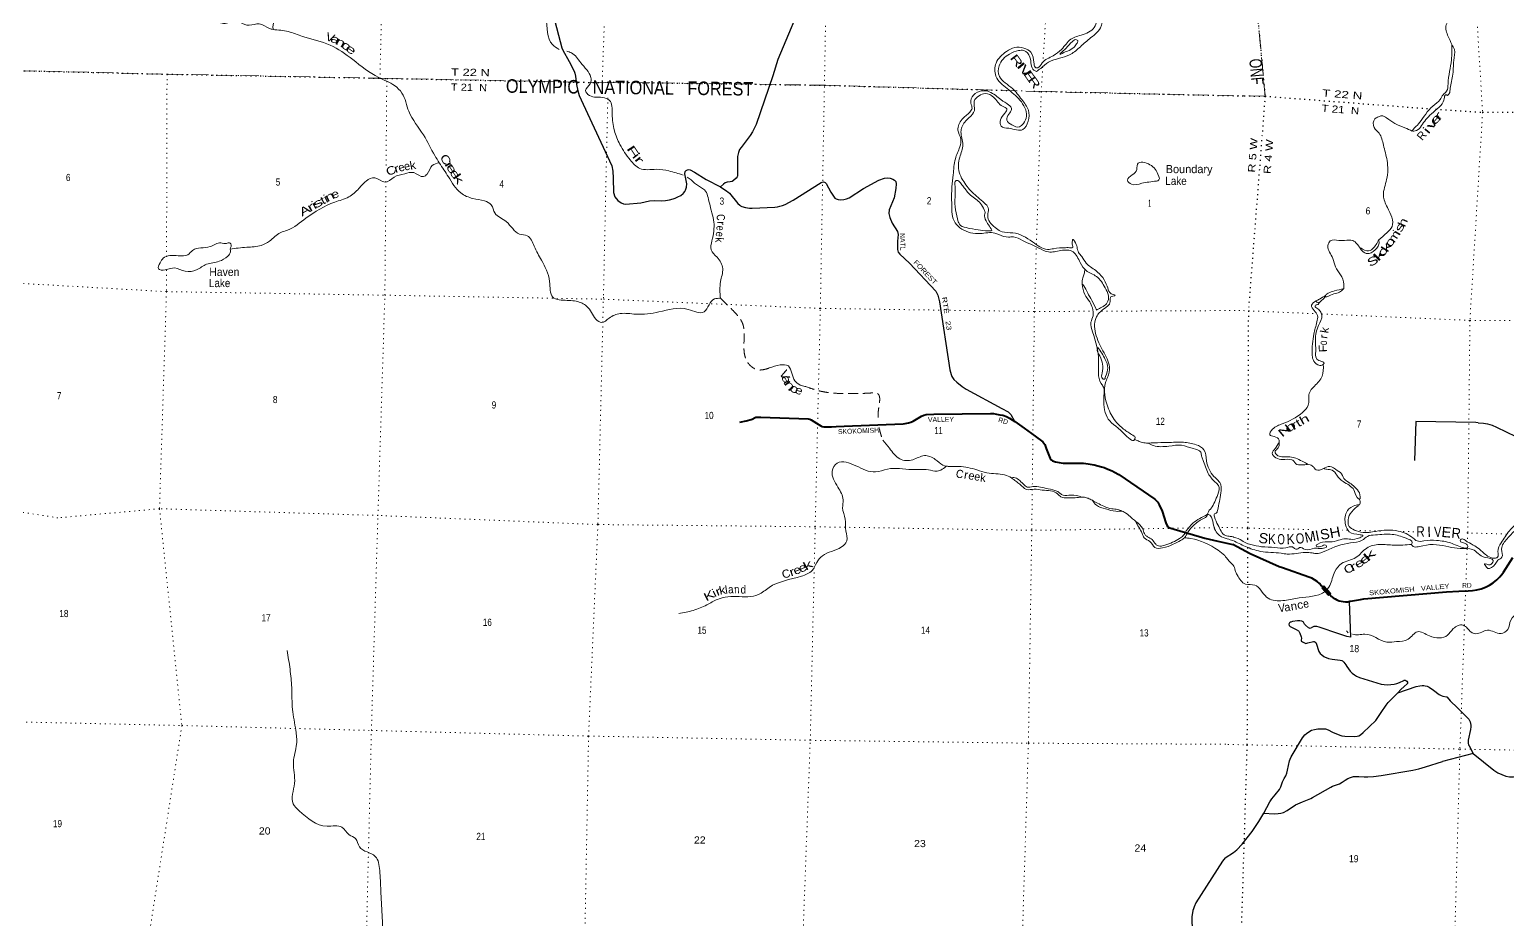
# Model space of a CAD drawing. Header units: feet. Extents: x -751810 to -497223, y -177792 to 12311.
# Drawn here: x -590454 to -554329, y -69931 to -48182 of the extents above; entities that cross this region are included whole.
import ezdxf
from ezdxf.enums import TextEntityAlignment as Align

# ---------------------------------------------------------------- set-up
doc = ezdxf.new("R2010")
doc.units = ezdxf.units.FT
doc.header["$LTSCALE"] = 80
for name, pattern in [('DOT_DASHED', [7.7, 5, -1.2, 0.3, -1.2]), ('DOTTED', [1.5, 0.3, -1.2]), ('MEDIUM_DASHED', [4.5, 3, -1.5])]:
    doc.linetypes.add(name, pattern=pattern)
for name, color, linetype, lineweight in [('26', 7, 'Continuous', 40), ('29', 7, 'Continuous', 25), ('39', 7, 'Continuous', 13), ('44', 7, 'DOT_DASHED', 13), ('6', 7, 'DOTTED', 25), ('61', 7, 'Continuous', 13), ('7', 7, 'DOTTED', 13)]:
    doc.layers.add(name, color=color, linetype=linetype, lineweight=lineweight)
for name, color, linetype in [('27', 7, 'Continuous'), ('30', 7, 'Continuous'), ('41', 7, 'Continuous')]:
    doc.layers.add(name, color=color, linetype=linetype)

msp = doc.modelspace()

# ---------------------------------------------------------------- linework, layer by layer
at = {"layer": '26'}
msp.add_line((-558844.14, -61805.29), (-558670.6, -61991.82), dxfattribs=at)
for points in [[(-573094.21, -57777.56), (-572936.39, -57745.67), (-572814.8, -57714.79), (-572789.65, -57704.63), (-572720.85, -57665.02), (-572701.92, -57657.82), (-572660.98, -57653.92), (-572579.73, -57654.82), (-571422.13, -57699.76), (-571385.09, -57705.61), (-571348.19, -57719.18), (-571279.82, -57758.28), (-571219.72, -57801.31), (-571110.22, -57867.51), (-571077.08, -57883.12), (-571043.1, -57888.81), (-570954.27, -57892.87), (-570850.95, -57888.97), (-570737.88, -57883.12), (-570539.65, -57872.54), (-569101.5, -57815.69), (-569048.7, -57811.92), (-568972.67, -57796.32), (-568912.24, -57778.76), (-568856.27, -57751.97), (-568655.69, -57630.61), (-568592.54, -57607.11), (-568533.94, -57593.69), (-568352.49, -57580.58), (-566967.8, -57564.56), (-566889.74, -57569.06), (-566821.01, -57578.35), (-566735.71, -57594.43), (-566661.16, -57609.56), (-566577.81, -57641.25), (-566497.41, -57679.78), (-566373.66, -57758.32), (-566144.91, -57923.83), (-565873.6, -58116.71), (-565686.46, -58257.15), (-565659.66, -58286.9), (-565639.68, -58323.47), (-565605.6, -58422.3), (-565503.81, -58666.89), (-565481.78, -58696.04), (-565450.59, -58719.45), (-565373.27, -58747.06), (-565286.84, -58766.26), (-565193.01, -58776.23), (-564690.18, -58782.11), (-564578.23, -58794.54), (-564433.97, -58821.84), (-564250.73, -58868.66), (-564188.35, -58888.16), (-564096.72, -58923.27), (-563995.36, -58968.14), (-563934.92, -58999.35), (-563830.74, -59057.77), (-562949.49, -59659.62), (-562916.91, -59689.52), (-562878.33, -59732.76), (-562839.34, -59795.18), (-562771.46, -59955.46), (-562676.67, -60234.1), (-562654.15, -60294.53), (-562631.13, -60332.07), (-562603.47, -60351.1), (-562560.58, -60366.7), (-562477.79, -60388.7), (-561723.5, -60611.08), (-561619.01, -60635.87), (-561408.47, -60682.69), (-561040.15, -60764.18)], [(-558844.14, -61805.29), (-558887.36, -61758.83), (-558924.02, -61721.86), (-558982.36, -61672.57), (-559045.53, -61629.64), (-559112.85, -61593.55), (-559183.57, -61564.7), (-559825.72, -61340.8), (-559908.99, -61309.22), (-560616.07, -60992.71), (-561040.15, -60764.18)], [(-558670.6, -61991.82), (-558630.82, -62034.58), (-558589.12, -62068.49), (-558544.1, -62097.86), (-558496.25, -62122.36), (-558446.11, -62141.72), (-558394.22, -62155.74), (-558341.15, -62164.26), (-558287.48, -62167.18), (-558233.79, -62164.47), (-558180.68, -62156.17), (-558166.74, -62153.04), (-557922.7, -62108.51), (-557835.77, -62098.94), (-555815.9, -61920.88), (-555517.98, -61905.64), (-555292.14, -61900.5), (-555182.75, -61894.91), (-555074.54, -61877.92), (-554968.7, -61849.71), (-554866.38, -61810.59), (-554768.72, -61760.99), (-554676.78, -61701.46), (-554591.56, -61632.64), (-554514, -61555.29), (-554444.96, -61470.26), (-554427.4, -61445.41), (-554194.84, -61088.01)]]:
    msp.add_lwpolyline(points, dxfattribs=at)
at = {"layer": '29'}
msp.add_line((-555164.16, -65875.76), (-555914.32, -66069.19), dxfattribs=at)
for points in [[(-577824.67, -47159.58), (-577439.63, -48632.16), (-577416.4, -48687.91), (-577264.27, -48962.07), (-577144.32, -49195.48), (-577126.43, -49243.82), (-577107.54, -49317.34), (-577088.92, -49522.35), (-577054.69, -49682.92), (-577021.06, -49793.81), (-576925.31, -50007.89), (-576219.14, -51515.62), (-576192.86, -51641.89), (-576188.27, -51814.03), (-576181.11, -52163.94), (-576151.49, -52267.28), (-576078.7, -52358.13), (-575995.21, -52414.44), (-575940.06, -52437.43), (-575876.61, -52447), (-575514.08, -52414.4), (-575297.7, -52367.07), (-575186.25, -52359.26), (-574996.35, -52364.67), (-574909.31, -52356.94), (-574813.94, -52340.86), (-574718.56, -52320.15), (-574673.07, -52302.68), (-574607.11, -52271.88), (-574533.56, -52235.1), (-574474.96, -52186.8), (-574469.21, -52179.91), (-574433.59, -52140.81), (-574417.5, -52108.62), (-574395.67, -52032.76), (-574391, -51951.99), (-574437.54, -51705.32), (-574427.85, -51651.08), (-574406.01, -51628.07), (-574372.27, -51608.94), (-574337.06, -51605.08), (-574303.74, -51609.7), (-574201.28, -51664.66), (-573911.78, -51848.77), (-573563.9, -52028.72)], [(-571469.09, -47260.66), (-572161.27, -48912.51), (-572282.26, -49314.58), (-572696.84, -50501.04), (-572781.25, -50680.83), (-572843.85, -50771.65), (-573063.86, -51064.04), (-573098.4, -51113.08), (-573125.98, -51186.66), (-573151.12, -51286.32), (-573153.56, -51366), (-573151.41, -51682.21), (-573153.56, -51761.47), (-573159.31, -51784.46), (-573185.64, -51813.75), (-573244.34, -51867.23), (-573283.41, -51892.53), (-573325.02, -51903.74), (-573402.91, -51913.22), (-573448.29, -51927.92), (-573490.24, -51956.91), (-573563.9, -52028.72)], [(-573563.9, -52028.72), (-573406.52, -52134.24), (-573384.43, -52147.69), (-573345.36, -52182.18), (-573143.12, -52430.5), (-573091.74, -52473.91), (-573076.47, -52487.98), (-573042, -52508.68), (-572954.67, -52531.67), (-572855.85, -52545.47), (-572788.76, -52547.92), (-572239.93, -52522.47), (-572172.13, -52513.28), (-572116.48, -52501.12), (-572052.62, -52481.09), (-571983.68, -52455.8), (-571788.44, -52350.86), (-571108.28, -51922.49), (-571081.63, -51910.87), (-571049.46, -51906.27), (-571021.88, -51913.17), (-571003.88, -51923.83), (-570985.11, -51943.06), (-570866.49, -52155.32), (-570789.76, -52276.46), (-570766.78, -52301.75), (-570741.5, -52320.14), (-570687.41, -52337.9), (-570626.59, -52343.14), (-570553.05, -52338.54), (-570486.4, -52322.44), (-570421.05, -52298.2), (-570068.37, -52066.33), (-569696.44, -51861.21), (-569553.33, -51816.61), (-569475.19, -51807.41), (-569417.86, -51815.87), (-569355.68, -51835), (-569309.72, -51862.59), (-569277.54, -51899.38), (-569267.5, -51953.32), (-569277.54, -52069.53), (-569322.28, -52293.2), (-569443.01, -52584.56), (-569452.86, -52680.9), (-569429.22, -52773.1), (-569365.63, -52910.78), (-569239.4, -53113.77), (-569220.09, -53186.97), (-569236.76, -53351), (-569237.18, -53557.97), (-569224.69, -53619.24), (-569182.5, -53672.26), (-568942.4, -53894.98), (-568304.82, -54574.56), (-568275.53, -54626.32), (-568252.55, -54672.3), (-568212.63, -54838.77), (-567963.17, -56500.68), (-567930.8, -56612.89), (-567907.82, -56663.48), (-567861.85, -56732.45), (-567787.72, -56799.71), (-567655.01, -56907.2), (-567560.04, -56969.78), (-566690.97, -57439.73), (-566533.49, -57528), (-566505.91, -57546.4), (-566468.81, -57593.55), (-566379.75, -57753.92)], [(-555043.39, -57790.44), (-555102.99, -57788.75), (-556565.57, -57757.76), (-556599.42, -58715.19)], [(-555043.39, -57790.44), (-554910.54, -57799.63), (-554812.7, -57817.43), (-554701.51, -57853.02), (-554594.78, -57897.52), (-553176.07, -58582.77), (-553060.43, -58622.82), (-552980.38, -58640.62), (-552784.7, -58658.42), (-552326.62, -58676.21), (-552231, -58662.87), (-552162.07, -58636.17), (-551988.62, -58507.13), (-551343.75, -57937.57)], [(-558196.17, -62156.92), (-558163.31, -63035.99), (-558255.68, -63013.29)], [(-558255.68, -63013.29), (-558450.76, -62951.28), (-558933.3, -62784.41), (-558984.45, -62773.29), (-559024.48, -62768.84), (-559062.28, -62773.29), (-559077.84, -62777.73), (-559097.86, -62786.64), (-559149.01, -62817.79), (-559164.57, -62815.56), (-559193.48, -62802.21), (-559264.64, -62737.69), (-559286.88, -62710.99), (-559312.44, -62668.71), (-559324.68, -62655.37), (-559353.59, -62642.02), (-559402.51, -62630.89), (-559428.08, -62629.78), (-559458.1, -62630.89), (-559580.41, -62648.69), (-559622.66, -62662.04), (-559639.33, -62668.71), (-559656.01, -62679.84), (-559667.13, -62697.64), (-559671.58, -62717.67), (-559664.91, -62744.36), (-559656.01, -62755.48), (-559638.22, -62768.84), (-559578.18, -62799.99), (-559493.68, -62844.48), (-559438.09, -62877.86), (-559430.3, -62885.64), (-559420.3, -62900.11), (-559402.51, -62937.93), (-559371.38, -63024.7), (-559366.93, -63058.07), (-559369.15, -63109.25), (-559369.15, -63121.48), (-559362.48, -63130.38), (-559342.47, -63144.84), (-559276.86, -63178.21), (-559255.74, -63182.67), (-559204.6, -63173.77), (-559068.95, -63140.39), (-559051.16, -63139.28), (-559033.37, -63142.62), (-559015.58, -63162.64), (-559003.34, -63182.66), (-558935.53, -63380.68), (-558906.61, -63428.52), (-558868.82, -63465.23), (-558816.55, -63506.39), (-558788.75, -63521.96), (-558762.08, -63531.97), (-558699.8, -63549.77), (-558610.86, -63567.57), (-558419.62, -63592.05), (-558374.02, -63604.28), (-558357.35, -63613.19), (-558341.79, -63625.42), (-558326.21, -63642.12), (-558281.75, -63707.74), (-558257.29, -63750.01)], [(-558257.29, -63750.01), (-558177.22, -63859.03), (-558126.08, -63910.2), (-558070.48, -63954.7), (-558014.89, -63988.08), (-557945.95, -64019.22), (-557414.48, -64181.64), (-557338.87, -64192.77), (-557269.94, -64194.99), (-557176.54, -64190.54), (-557098.71, -64179.42), (-557032, -64163.84), (-556969.73, -64139.37), (-556862.99, -64088.2), (-556849.66, -64084.86), (-556832.98, -64083.74), (-556809.63, -64090.42), (-556788.5, -64109.33), (-556776.27, -64128.24), (-556770.71, -64150.49), (-556772.94, -64161.62), (-556782.94, -64174.97), (-556851.88, -64241.71), (-556931.93, -64312.91), (-557009, -64395.71)], [(-557009, -64395.71), (-556562.8, -64240.6), (-556473.84, -64220.57), (-556411.58, -64213.9), (-556372.66, -64215.02), (-556340.42, -64218.35), (-556291.5, -64231.7), (-556240.35, -64256.17), (-556140.29, -64325.14), (-555997.97, -64436.39), (-555969.05, -64451.97), (-555951.26, -64460.86), (-555904.57, -64471.99), (-555820.06, -64487.56), (-555810.06, -64493.13), (-555802.28, -64498.69), (-555731.12, -64587.68), (-555553.22, -64761.22), (-555304.16, -65001.51), (-555273.02, -65039.35), (-555255.24, -65068.26), (-555243, -65103.87), (-555233, -65139.46), (-555226.32, -65180.63), (-555224.1, -65219.56), (-555233, -65290.75), (-555286.37, -65548.84), (-555289.69, -65590.02), (-555289.69, -65626.73), (-555281.91, -65660.1), (-555268.58, -65691.23), (-555164.16, -65875.76)], [(-560283.34, -67337.32), (-560138.6, -67059.57), (-560085.23, -66979.47), (-560009.62, -66886.03), (-559902.88, -66752.53), (-559871.75, -66692.45), (-559825.05, -66567.86), (-559787.25, -66489.99), (-559747.22, -66418.79), (-559722.76, -66358.71), (-559707.19, -66285.3), (-559658.27, -66058.36), (-559642.7, -66013.85), (-559618.24, -65960.46), (-559338.05, -65488.78), (-559280.23, -65422.02), (-559244.65, -65386.43), (-559184.61, -65344.15), (-559120.12, -65306.34), (-559048.96, -65286.3), (-558964.46, -65275.19), (-558839.93, -65272.95), (-558777.67, -65275.19), (-558710.95, -65297.42), (-558604.21, -65350.84), (-558426.31, -65430.93), (-558377.39, -65446.49), (-558306.23, -65453.18), (-558079.41, -65457.63), (-558006.02, -65453.17), (-557963.77, -65439.83), (-557917.07, -65419.79), (-557852.58, -65364.19), (-557547.93, -65068.26), (-557510.13, -65021.55), (-557412.28, -64870.25), (-557296.65, -64692.26), (-557241.05, -64627.73), (-557009, -64395.71)], [(-555164.16, -65875.76), (-554663.7, -66280.84), (-554561.4, -66345.37), (-554468.01, -66392.08), (-554365.71, -66429.92), (-554281.22, -66445.48), (-554183.36, -66447.71), (-554085.53, -66436.58), (-554005.46, -66418.79), (-553845.36, -66356.48), (-553547.38, -66222.99), (-553280.53, -66080.6), (-553209.35, -66049.45), (-553169.34, -66045), (-552973.65, -66058.35), (-552904.7, -66056.13), (-552777.96, -66040.55), (-552204.23, -65978.25), (-552124.16, -65960.46), (-551990.75, -65920.4), (-551296.94, -65720.16)], [(-560283.34, -67337.32), (-560029.63, -67346.57), (-559934.01, -67344.35), (-559865.07, -67333.22), (-559802.81, -67313.2), (-559713.86, -67266.47), (-559509.27, -67132.98), (-559449.23, -67101.83), (-559340.27, -67052.88), (-559135.68, -66972.78), (-559093.43, -66952.76), (-558648.68, -66696.9), (-558606.43, -66674.65), (-558432.98, -66616.8), (-558370.71, -66578.98), (-558295.1, -66523.35), (-558228.39, -66487.76), (-558166.13, -66461.05), (-558092.74, -66441.03), (-558028.25, -66434.35), (-557963.77, -66436.58), (-557832.56, -66447.7), (-557745.84, -66447.71), (-557605.74, -66434.35), (-557418.94, -66412.11), (-556640.63, -66283.06), (-556491.65, -66249.7), (-556333.75, -66202.96), (-555914.32, -66069.19)], [(-561230.61, -68427.54), (-561021.42, -68294.38), (-560941.36, -68232.09), (-560812.39, -68089.69), (-560572.22, -67778.2), (-560403.22, -67533.46), (-560283.34, -67337.32)], [(-561230.61, -68427.54), (-561297.4, -68509.49), (-561943.77, -69525.97), (-561986.63, -69623.03), (-562003.11, -69669.59), (-562018.62, -69716.15), (-562044.79, -69867.47), (-562047.36, -69986.81), (-562033.16, -70108.02), (-562004.82, -70218.48), (-561904.59, -70471.59), (-561518.84, -71447.55), (-561485.95, -71514.5), (-561432.21, -71600.05), (-561311.03, -71787.72)]]:
    msp.add_lwpolyline(points, dxfattribs=at)
at = {"layer": '39'}
msp.add_line((-558267.23, -62878.85), (-558223.36, -62927.17), dxfattribs=at)
for points in [[(-591752.58, -42500.27), (-591494.91, -42745.62), (-591234.36, -43116.79), (-590724.3, -43498.17), (-590429.46, -43787.57), (-590324.7, -44106.53), (-590108.98, -44418.16), (-589630.94, -44871.28), (-589265.72, -45245.04), (-588963.5, -45641.43), (-588520.3, -46117.88), (-588263.55, -46400.29), (-588024.35, -46579.5), (-587910.41, -46773.75), (-587797.39, -47084.86), (-587401.57, -47203.46), (-587091.03, -47509.37), (-586657.8, -47822.34), (-585944.12, -47956.85), (-585637.76, -48028.91), (-585503.38, -47971.77), (-585300.98, -48013.05), (-585085.05, -48076.82), (-584840.47, -48042.56), (-584589.47, -48153.55), (-584501.56, -48181.92)], [(-557751.83, -44357.87), (-557620.83, -44623.41), (-557387.44, -44903.79), (-557240.55, -45285.11), (-557116.15, -45587.48), (-556876.78, -45869.99), (-556749.68, -46041.59), (-556549.36, -46268.98), (-556419.11, -46482.9), (-556079.16, -47345.08), (-555839.23, -47698.05), (-555769.59, -47926.88), (-555828.79, -48068.61), (-555776.35, -48351.45), (-555689.88, -48544.38)], [(-566297.76, -44444.33), (-566613.47, -44760.92), (-566567.52, -44935.36), (-566455.49, -45125.53), (-566220.53, -45393.3), (-565884.46, -45405.64), (-565591.54, -45291.97), (-565428.75, -45306.07), (-564959.17, -45535.3), (-564968.81, -45678.14), (-565141.2, -45804.86), (-565580.9, -46068.05), (-565533.82, -46198.18), (-565439.96, -46349.71), (-565392.12, -46489.85), (-565326.02, -46584.18), (-565068.1, -46820.27), (-564915.07, -47061.84), (-564764.94, -47259), (-564571.14, -47481.42), (-564369.64, -47718.14), (-564370.71, -48000.23), (-564459.52, -48167.31), (-564791.95, -48330.38), (-565059.21, -48464.83), (-565111.16, -48528.04), (-565231.46, -48666.12), (-565432.75, -48820.34), (-565701.12, -48999.1), (-565810.8, -49115.28), (-565855.14, -49116.2), (-565900.96, -49016.33), (-565980.46, -48734.26), (-566147.27, -48639.46), (-566374.38, -48619.75), (-566572.23, -48717.63), (-566827.09, -48999.49), (-566831.14, -49319.8), (-566560.86, -49624.71), (-566245.74, -49908.57), (-566084.28, -50295.44), (-566159.4, -50478.97), (-566258.11, -50559.15), (-566446.26, -50512.19), (-566566.11, -50392.35), (-566516.11, -50246.48), (-566454.84, -50133.13), (-566457.79, -50090.74), (-566516.61, -50026.82), (-566708.67, -49895.12), (-566995.88, -49702.63), (-567152.34, -49676.6), (-567384.76, -49787.73), (-567443.94, -49977.71), (-567416.94, -50105.33), (-567473.73, -50200.65), (-567661.43, -50375.36), (-567760.73, -50638.9), (-567693.54, -50850.13), (-567716.73, -51051.07), (-567824.75, -51340.6), (-567876.87, -51730.24), (-567908.49, -52025.69), (-567913.52, -52464.86), (-567829.92, -52904.21), (-567664.59, -53057.41), (-567218.18, -53167.18), (-566855.39, -53158.01), (-566763.6, -53192.52), (-566523.47, -53254.88), (-566406.51, -53249.71), (-566181.12, -53337.89), (-565780.88, -53521.08), (-565549.66, -53617.48), (-565246.65, -53582.65), (-564947.32, -53614.23), (-564772.7, -53878.49), (-564628.51, -54071.48), (-564372.39, -54218.86), (-564163.76, -54492.03), (-564084.08, -54687.45), (-564110.49, -54856.07), (-564336.08, -55015.73), (-564372.88, -55036.99)], [(-565841.27, -49205.21), (-565738.74, -49133.19), (-565545.51, -48978.77), (-565279.27, -48884.59), (-565033.41, -48799.98), (-564799.52, -48630.45), (-564548.15, -48406.93), (-564279.65, -48143.54), (-564242.3, -47860.33), (-564347.38, -47634.06), (-564609.76, -47335.38), (-564885.26, -46998.09), (-565026.52, -46768.91), (-565208.16, -46623.36), (-565323.38, -46479.46), (-565455.37, -46202.14), (-565473.41, -46119.07), (-565394.53, -46026.31), (-565141.93, -45913.66), (-564915.58, -45723.79), (-564885.14, -45555.27), (-564950.38, -45426.7), (-565175.52, -45328.44), (-565619.91, -45218.72), (-565742.26, -45278.17), (-565906.79, -45332.54), (-566128.52, -45339.15), (-566308.81, -45219.84), (-566516.38, -44904.38), (-566514.64, -44755.3), (-566363.93, -44583.07), (-566297.16, -44438.26)], [(-584341.7, -45543.1), (-584314.41, -45711.97), (-584407.13, -46034.12), (-584577.56, -46642.5), (-584556.08, -47148.83), (-584454.27, -47584.6), (-584484.35, -47978.82), (-584503.05, -48081.13), (-584501.56, -48181.92)], [(-578032.66, -47016.91), (-577970.29, -47259.16), (-577823.13, -47893.53), (-577670.49, -48550.2), (-577510.23, -48666.38)], [(-584501.56, -48181.92), (-584132.19, -48231.35), (-583778.63, -48348.9), (-583105.23, -48563.02), (-582556.11, -48913.12), (-581920.66, -49354.01), (-581530.88, -49553.06), (-581352.17, -49734.81), (-581184.13, -50180.27), (-580824.04, -50757.43), (-580548.72, -51261.97), (-580438.45, -51442.03)], [(-577325.09, -48713.2), (-577208.25, -48751.05), (-576980.74, -48994.45), (-576733.92, -49351.18), (-576749.91, -49505.95), (-576862.87, -49672.43), (-576806.88, -49768.53), (-576450.2, -49841.82), (-576282.68, -49908.43), (-576212.55, -50242.66), (-576158.44, -50653.07), (-576023.95, -50990.9), (-575771.6, -51367.92), (-575539.2, -51577.19), (-575130.82, -51597.36), (-574829.68, -51637.04), (-574476.66, -51739.98)], [(-564721.39, -54401.73), (-564663.47, -54659.03), (-564541.07, -54837.37), (-564474.32, -54986.12), (-564459.11, -55181.96), (-564509.32, -55335.89), (-564468.91, -55570.64), (-564321.77, -56285.62), (-564259.09, -56835.28), (-564204.81, -56919.24), (-564194.08, -57133.11), (-564116.55, -57652.91), (-563713.53, -58045.74), (-563447.6, -58203.45), (-563438.99, -58181.49), (-563428.01, -58145.49), (-563455.48, -58116.6), (-563574.43, -58041.12), (-563791.9, -57878.56), (-563911.65, -57754.7), (-564096.21, -57405.55), (-564153.75, -56811.68), (-564106.32, -56687.92), (-564055.33, -56423.18), (-564116.89, -56228.21), (-564314.42, -55834.41), (-564419.8, -55380.42), (-564377.09, -55204.14), (-564201.11, -55015.04), (-564037.31, -54829.66), (-564020.23, -54711.19), (-563973.57, -54698.24), (-563920.68, -54677.38), (-563956.45, -54658.36), (-564016.44, -54640.76), (-564049.85, -54607.69), (-564112.52, -54457.02), (-564392.84, -54071.25), (-564627.92, -53888.11), (-564732.76, -53732.37), (-564812.7, -53627.63), (-564908.46, -53351.2), (-564953.74, -53309.78), (-564964.67, -53343.77), (-564959.36, -53452.72), (-564952.73, -53509.31), (-564993.14, -53514.35), (-565134.1, -53512.88), (-565422.77, -53537.99), (-565570.23, -53554.5), (-565936.25, -53372.16), (-566418.11, -53150.68), (-566683.27, -53121.96), (-566818.27, -53044.06), (-567028.97, -52772.86), (-567026.59, -52678.21), (-567021.07, -52539.3), (-567116.71, -52418.05), (-567414.22, -52154.78), (-567644.45, -51858.91), (-567730.26, -51667.37), (-567717.04, -51302.96), (-567642.84, -50996.48), (-567687.21, -50679.01), (-567666.2, -50564.66), (-567491.27, -50337.25), (-567359.83, -50157.12), (-567362.25, -49933.38), (-567246.07, -49799.22), (-567095.74, -49748.53), (-566882.48, -49838.43), (-566670.41, -50055.26), (-566567.26, -50118.26), (-566614.23, -50223.9), (-566719.15, -50390.58), (-566702.93, -50546.15), (-566514.82, -50595.13), (-566173.18, -50625.73), (-566047.17, -50421.29), (-566038.45, -50155.51), (-566200.99, -49891.54), (-566429.86, -49621.91), (-566605.72, -49486.58), (-566748.75, -49327.88), (-566756.4, -49071.77), (-566499.27, -48779.88), (-566281.65, -48696.6), (-566150.65, -48693.79), (-566003.69, -48856.61), (-565902.96, -49175.48), (-565841.27, -49205.21)], [(-565262.29, -48770.15), (-565117.87, -48634.67), (-564964.8, -48475.23), (-564866.96, -48429.28), (-564833.3, -48452.28), (-564859.48, -48532.24), (-564932.22, -48621.12), (-565081.4, -48706.1), (-565213.82, -48765.3), (-565264.76, -48788.22), (-565262.29, -48770.15)], [(-555689.88, -48544.38), (-555697.65, -48920.62), (-555782.2, -49510.71), (-555816.04, -49689.18), (-555902.29, -49778.04), (-555972.97, -49891.37), (-556153.13, -50050.84), (-556472.9, -50449.08), (-556606.56, -50595.38), (-556654.15, -50660.86), (-556555.45, -50650.74), (-556428.35, -50530.48), (-556187.26, -50243.4), (-555884.82, -49905.2), (-555871.22, -49830.99), (-555829.84, -49773.44), (-555810.04, -49787.92), (-555750.86, -49744.81), (-555733, -49658.62), (-555669.72, -49319.71), (-555639.68, -48935.86), (-555626.2, -48672.44), (-555689.88, -48544.38)], [(-556658.38, -50664.47), (-556835.48, -50584.81), (-557078.51, -50479.35), (-557282.62, -50338.44), (-557402.17, -50287.76), (-557485.13, -50314.29), (-557570.59, -50364.93), (-557587.05, -50577.97), (-557467.32, -50717.21), (-557360.71, -51005.14), (-557271.96, -51379.27), (-557281.6, -51846.05), (-557360.07, -52239), (-557263.55, -52528.75), (-557150.59, -52995.94), (-557282.5, -53154.36), (-557413.57, -53272.53), (-557474.84, -53319.62)], [(-585553.28, -53546.39), (-585147.35, -53504.03), (-584791.7, -53458.41), (-584587.61, -53352.62), (-584324.61, -53147.53), (-584151.78, -53083.28), (-583699.3, -52792.19), (-582994.51, -52400.54), (-582652.88, -52271.95), (-582406.04, -52068.48), (-582226.14, -51883.5), (-582014.75, -51808.12), (-581765.62, -51913.02), (-581544.92, -51787.49), (-581285.07, -51707.26), (-581060.77, -51678.54), (-580827.53, -51774.99), (-580737.34, -51712.73), (-580609.16, -51502.29), (-580440.6, -51438.52)], [(-580438.45, -51442.03), (-580217.35, -51779.99), (-579915.08, -52174.36), (-579616.38, -52310.71), (-579335.83, -52368.02), (-579167.17, -52468.91), (-579079.44, -52664.53), (-578800.79, -52876.96), (-578476.06, -53179.19), (-578287.86, -53224.14), (-578116.96, -53476.23), (-577944.32, -53819.03), (-577741.93, -54339.91), (-577666.93, -54720.6), (-577310.39, -54799.94), (-576977.46, -54856.53), (-576767.89, -55012.84), (-576539.94, -55318.73), (-576475.98, -55338.44), (-576286.03, -55234.32), (-576017.32, -55122.07), (-575635, -55137.56), (-575069.64, -55083.02), (-574355.06, -55022.08), (-573967.88, -55084.04), (-573844.54, -54905.73), (-573708.08, -54766.03), (-573567.64, -54748.12)], [(-562837.5, -51820.5), (-562917.23, -51627.1), (-563196.39, -51434.81), (-563353.75, -51445.03), (-563391.88, -51599.25), (-563502.08, -51735.57), (-563616.14, -51865.75), (-563521.85, -51960.77), (-563269.52, -51938.8), (-562905.56, -51883.31), (-562846.52, -51858.57), (-562837.5, -51820.5)], [(-574378.21, -51789.13), (-574328.69, -51818.69), (-574153.24, -51970.13), (-573959.06, -52097.85), (-573836.29, -52421.28), (-573727.14, -52885.45), (-573772.89, -53341.75), (-573796.59, -53562.83), (-573648.12, -53745.84), (-573512.1, -54023.26), (-573564.46, -54342.37), (-573567.64, -54748.12)], [(-566947.43, -53055.06), (-567105.67, -52779.03), (-567114.11, -52714.33), (-567096.69, -52662.37), (-567117, -52589.33), (-567209.72, -52431.87), (-567454.3, -52226.33), (-567626.47, -52024.59), (-567700.62, -51930.07), (-567789.68, -51867.41), (-567816.16, -51878.85), (-567834.34, -51961.02), (-567830.07, -52190.85), (-567830.24, -52517.29), (-567771.17, -52810.95), (-567726.01, -52937), (-567563.03, -53023.65), (-567266.22, -53075.31), (-567005.04, -53101.92), (-566936.04, -53081.46), (-566947.46, -53054.98)], [(-585553.28, -53546.39), (-585536.04, -53421.88), (-585569.6, -53394.85), (-585638.45, -53409.27), (-585779.06, -53393.71), (-586037.19, -53486.07), (-586470.56, -53578.13), (-586582, -53684.2), (-586818.28, -53708.58), (-587186.42, -53770.02), (-587263.85, -53884.98), (-587301.73, -54029.13), (-587137.17, -54053.35), (-586904.41, -54008.72), (-586646.61, -54089.65), (-586371.73, -54052.11), (-586126.67, -53919.13), (-585820.67, -53846.08), (-585609.99, -53718.29), (-585542.83, -53611.13), (-585550.64, -53546.11)], [(-557928.67, -53528.72), (-558108.42, -53341.28), (-558311.3, -53335.25), (-558454.03, -53336.45), (-558661.25, -53346.43), (-558715.94, -53464.11), (-558597.74, -53774.41), (-558533.71, -53983), (-558407.02, -54174.71), (-558329.35, -54403.7), (-558329.5, -54508.36)], [(-557474.84, -53319.62), (-557626.12, -53540.04), (-557767.84, -53589.57), (-557923.3, -53526.11), (-557852.8, -53616.07), (-557708.9, -53655.15), (-557525.25, -53521.92), (-557471.02, -53426.37), (-557474.84, -53319.62)], [(-564721.17, -54402), (-564711.54, -54248.77), (-564674.93, -54154.96), (-564662.57, -54029.01)], [(-564372.88, -55036.99), (-564489.78, -54800.35), (-564589.99, -54620.54), (-564686.22, -54442.85), (-564721.44, -54401.68)], [(-558329.5, -54508.36), (-558555.89, -54570.3), (-558709.7, -54621.59), (-558760.76, -54660.84), (-558773.62, -54712.4), (-558699.23, -54698.29), (-558533.03, -54631.13), (-558407.51, -54587.33), (-558329.5, -54508.36)], [(-559007.15, -54814.97), (-559117.84, -54919.45), (-559056.12, -55045.47), (-558972.35, -55173.94), (-558987.56, -55326.61), (-559060.02, -55623.07), (-559104.23, -56109.29), (-559080.93, -56246.63), (-558965.02, -56375.73), (-558866.74, -56385.73), (-558811.37, -56332.48), (-558910.83, -56282.2), (-558999.99, -56220.05), (-559014.5, -56046.66), (-559022.62, -55758.67), (-558949.21, -55415.93), (-558865.58, -55161.96), (-558903.81, -55066.6), (-558988.7, -54992.46), (-559032.24, -54959.39), (-559017.26, -54915.41), (-558958.62, -54898.46), (-558937.62, -54854.59), (-558965.62, -54848), (-558989.77, -54849.53), (-559003.13, -54815.05)], [(-558775.04, -54683.29), (-558923.77, -54768.31), (-559007.15, -54814.97)], [(-558776.46, -54713.82), (-558864.04, -54795.66), (-558934.09, -54857.25)], [(-564339.51, -55950.67), (-564159.62, -56245.29), (-564098.21, -56446.3), (-564152.06, -56664.62), (-564189.97, -56730.18), (-564227.81, -56713.13), (-564236.43, -56575.89), (-564294.42, -56159.34), (-564352.1, -55970.51), (-564339.51, -55950.67)], [(-572372.88, -56453.43), (-572107.15, -56379.4), (-571906.36, -56404.51), (-571820.14, -56579.94), (-571744.3, -56767.2), (-571615.94, -56869.12), (-571501.96, -56902.16)], [(-558830.08, -56365.02), (-558860.21, -56653.56), (-559048.11, -56895.4), (-559174.4, -57074.05), (-559200.52, -57365.39), (-559340.84, -57541.75), (-559832.94, -57817.82), (-560070.87, -57951.99), (-560137.99, -58087.53), (-560028.28, -58127.95), (-559911.57, -58218.82), (-559908.63, -58271.21)], [(-566450.19, -59136.82), (-566621.58, -59064.07), (-566832.39, -59036.69), (-567055.42, -59015.06), (-567297.37, -58944.6), (-567744.38, -58858.99), (-568132.28, -58825.23), (-568314.18, -58689.75), (-568581.68, -58594.48), (-568866.24, -58696.26), (-569183.94, -58674.31), (-569435.2, -58414.19), (-569595.44, -58218.8)], [(-563444.75, -58198.3), (-563359.79, -58235.84), (-563251.95, -58272.76), (-563113.72, -58291.53)], [(-563113.72, -58291.53), (-562968.17, -58281.79), (-562633.61, -58273.94), (-562248.78, -58269.34), (-561940.1, -58329.36), (-561747.78, -58450.99), (-561686.14, -58722.54), (-561502.39, -59103.91), (-561332.39, -59311.64), (-561337.31, -59506.98), (-561416.67, -59938.27), (-561452.57, -60003.88), (-561487.14, -60017.14), (-561491.04, -60091.6), (-561405.38, -60289.18), (-561220.54, -60547.66), (-561104.24, -60568.66), (-561035.6, -60581.98)], [(-563110.52, -58291.32), (-562981.93, -58347.95), (-562607.66, -58363.24), (-562292.93, -58342.81), (-562014.95, -58422.22), (-561823.89, -58513.59), (-561804.03, -58604.76), (-561774, -58692.16), (-561641.62, -59033.97), (-561469.61, -59241.75), (-561389.21, -59328.37), (-561408.84, -59547.53), (-561568.34, -59882.13)], [(-559908.63, -58271.21), (-560010.28, -58424.19), (-560080.96, -58537.51), (-559986.81, -58650.08), (-559826.78, -58687.47), (-559595.9, -58700.1), (-559556.18, -58723.03), (-559509.29, -58788.37), (-559320.98, -58818.26), (-559214.2, -58806.29), (-559297.59, -58756.33), (-559604.5, -58629.48), (-559805.32, -58621.48), (-559943.49, -58596.6), (-560005.75, -58496.74), (-559933.56, -58407.59), (-559905.82, -58329.64), (-559908.63, -58271.21)], [(-568025.16, -58840.79), (-568273.02, -58974.9), (-568481.61, -58939.52), (-568713.16, -58935.81), (-568888.39, -58935.51), (-569484.33, -58924.82), (-569774.07, -58992.22), (-570018.79, -58951.92), (-570497.28, -58756.72), (-570711.32, -58777.63), (-570833.05, -58972.1), (-570695.9, -59364.41), (-570568.85, -59677.88), (-570579.76, -59871.06), (-570520.19, -60144.57), (-570501.38, -60437.23), (-570479.34, -60681.6), (-570609.92, -60827.5), (-571072.6, -61043.77), (-571213.75, -61209.56), (-571327.38, -61402.22), (-571588.69, -61540.85), (-572379.21, -61817.54), (-572637.41, -61992.52), (-572894.48, -62042.59), (-573454.75, -62054.94), (-573641.42, -62108.77), (-573896.55, -62241.51), (-574232.34, -62378.3), (-574584.63, -62450.2)], [(-559211.37, -58803.28), (-559100.47, -58846.79), (-559047.31, -58900.17), (-559003.9, -58939.28), (-558828.48, -58912.56)], [(-558828.48, -58912.56), (-558674.58, -58857.24), (-558489.69, -58955.5), (-558361.55, -59076.8), (-558348.36, -59119.33), (-558214.23, -59242.75), (-557997.1, -59434.25), (-557928.26, -59604.69), (-557941.48, -59660.78), (-558000.84, -59615.32), (-558081.48, -59432.57), (-558348.51, -59223.99), (-558500.22, -59076.06), (-558614.17, -58949.01), (-558750.42, -58928.2), (-558828.48, -58912.56)], [(-564735.43, -59608.61), (-565000.47, -59557.53), (-565191.96, -59562.87), (-565263.31, -59516.78), (-565340.55, -59464.49), (-565556.63, -59406.76), (-565929.88, -59351.19), (-566069.13, -59361.85), (-566167.95, -59286.87), (-566395.69, -59132.12), (-566450.19, -59136.82)], [(-566450.19, -59136.82), (-566345.53, -59220.01), (-566244.7, -59295.04), (-566088.72, -59419.81), (-565895.22, -59414.51), (-565698.35, -59435.5), (-565326.07, -59529.33), (-565243.4, -59605.93), (-565074.67, -59624.21), (-564895.41, -59624.61), (-564733.86, -59608.45)], [(-560603.59, -60764.87), (-560339.16, -60820.96), (-560018, -60841.41), (-559744.8, -60848.84), (-559585.58, -60827.84), (-559520.2, -60873.42), (-559449.84, -60872.8), (-559413.01, -60841.32), (-559275.3, -60888.33), (-559045.51, -60856.66), (-558915, -60863.27), (-558751.02, -60806.13), (-558772.66, -60783.56), (-558887.84, -60813.49), (-559008.18, -60801.04), (-558965.04, -60755.6), (-558728.81, -60703.92), (-558507.18, -60678.12), (-558327.29, -60629.35), (-558160.7, -60640.7), (-557938.79, -60600.82), (-557861.36, -60550.02), (-557931.26, -60528.51), (-558195.13, -60458.87), (-558286.03, -60285.98), (-558265.73, -59984.46), (-558101.72, -59828.7), (-557976.53, -59800.98), (-558089.53, -59919.51), (-558212.1, -60112.33), (-558198.38, -60323.94), (-558067.56, -60413.09), (-557859.78, -60473.56), (-557551.68, -60445.45), (-556996.79, -60438.33), (-556635.53, -60612.19), (-556539.52, -60680.87), (-556372.64, -60678.14), (-556060.9, -60668.22), (-555718.46, -60729.35), (-555561.03, -60794.86), (-555300.31, -60822.17), (-555327.1, -60757.23), (-555488, -60671.48), (-555460.1, -60633.12), (-555363.36, -60663.92), (-555164.78, -60780.57), (-555024.01, -60873.94), (-554814.57, -61049.18), (-554644.8, -61100.85), (-554572.01, -61080.15), (-554561.15, -60943.49), (-554482.24, -60723.65), (-554279.28, -60433.8), (-554042.11, -60239.23), (-553812.49, -60215.6), (-553634.03, -60138.63), (-553562.77, -59997.13), (-553475.02, -59835.83), (-553325.04, -59581.16), (-553247.24, -59512.25), (-553225.35, -59522.75), (-553216.93, -59601.42), (-553349.58, -59796.05), (-553488.8, -60016.71), (-553580.57, -60177.93), (-553713.12, -60269.9), (-553820.51, -60312.06), (-553895.25, -60427.32), (-554010.56, -60463.28), (-554083.01, -60467.88), (-554080.38, -60437.74), (-553948.38, -60371.92), (-553893.17, -60326.72), (-553932.9, -60303.79), (-554134.04, -60408.5), (-554335.51, -60625.92), (-554471.42, -60880.86), (-554465.45, -61078.24), (-554561.41, -61150.81), (-554625.69, -61246.15), (-554810.8, -61353.19), (-554875.48, -61273.41), (-554890.89, -61240.89), (-554836.73, -61245.99), (-554754.73, -61265.73), (-554689.11, -61202.62), (-554680.2, -61160.53), (-554875.55, -61082.19), (-555181.09, -60888.94), (-555486.1, -60864.78), (-555760.6, -60823.11), (-556397.19, -60796.41), (-556654.4, -60793.33), (-556671.9, -60764.8)], [(-564476.02, -59687.36), (-564577.51, -59638.51), (-564663.51, -59614.22), (-564733.86, -59608.45)], [(-563752.46, -59951.24), (-563859.23, -59910.16), (-563997.77, -59892.63), (-564195.69, -59833.33), (-564348.81, -59754.99), (-564476.02, -59687.36)], [(-564473.82, -59688.53), (-564376.3, -59806.7), (-564154.99, -59896.81), (-563904.69, -59955.39), (-563749.48, -59951.16)], [(-563423.28, -60194.99), (-563515.96, -60116.13), (-563656.09, -60001.83), (-563749.48, -59951.16)], [(-561668.97, -60038.84), (-561590.99, -59901.72), (-561568.34, -59882.13)], [(-557942.53, -59665.97), (-557931.46, -59759.61), (-557948.28, -59795.51), (-557979.45, -59798.04)], [(-563423.39, -60194.9), (-563340.43, -60344.14), (-563257.63, -60495.31), (-563208.08, -60607.36), (-563071.27, -60693.36), (-562946.04, -60839.53), (-562757.03, -60852.26), (-562502.97, -60761.81), (-562317.25, -60665.65), (-562223.02, -60603.49), (-562141.01, -60466.47), (-562001.98, -60304.67), (-561778.25, -60138.91), (-561671.39, -60054.9), (-561668.97, -60038.84)], [(-561667.5, -60036.24), (-562016.66, -60247.88), (-562178.5, -60435.32), (-562255.93, -60550.28), (-562342.25, -60618.68), (-562702.91, -60783.07), (-562860.48, -60801.34), (-562927.91, -60759.37), (-563009.71, -60648.54), (-563130.78, -60577.03), (-563187.99, -60529.27), (-563231.29, -60409.31), (-563348.26, -60255.28), (-563423.28, -60194.99)], [(-561037.85, -60670.67), (-561178.29, -60629.3), (-561363.61, -60550.17), (-561523.33, -60254.03), (-561592.94, -60058.85), (-561606.77, -60048.44), (-561665.44, -60032.53)], [(-561052.84, -61257.95), (-561200.16, -61092.3), (-561241.19, -61038.93), (-561401.24, -60907.55), (-562070.13, -60620.16), (-562224.28, -60604.66)], [(-556671.9, -60764.8), (-556658.97, -60722.79), (-556805.44, -60613.21), (-557147.21, -60519.89), (-557557.49, -60531.89), (-557751.19, -60568.3), (-557879.8, -60664.38), (-558166.51, -60727.14), (-558767.45, -60920.54), (-559020.08, -60987.99), (-559100.2, -60974.33), (-559266.7, -60958.95), (-559709.75, -61000.5), (-559858.09, -60981.45), (-560365.64, -60935.17), (-560732.99, -60815.17), (-561037.85, -60670.67)], [(-561035.6, -60581.98), (-561024.43, -60584.68), (-561016.09, -60586.73), (-560818.44, -60670.57), (-560688.23, -60744.34), (-560664.63, -60752.55), (-560603.59, -60764.87)], [(-556670.11, -60763.39), (-557102.43, -60784.45), (-557451.81, -60767.47), (-557767.14, -60853.81), (-558035.23, -61086.01), (-558381.99, -61234.12), (-558548.76, -61426.06), (-558674.27, -61769.41), (-558789.96, -61922.87)], [(-558789.96, -61922.87), (-558865.36, -61963.24), (-559502.98, -62083.46), (-559865.99, -62142.69), (-560215.88, -62053.23), (-560507.25, -61757.61), (-560729.88, -61735.09), (-560934.3, -61511.64), (-560986.3, -61401.92), (-561035.84, -61270.1), (-561052.84, -61257.95)], [(-558113.93, -62962.47), (-557966.84, -62973.06), (-557814.58, -62956.25), (-557273.94, -63152.14), (-557040.55, -63140.66), (-556757.91, -63079.84), (-556527.05, -62899.23), (-556233.71, -63001.66), (-555795.19, -62984.18), (-555653.19, -62823.96), (-555412.28, -62740.17), (-555311.23, -62810.61), (-555220.72, -62904.99), (-555101.01, -62947.62), (-554819.87, -62862.61), (-554485.85, -62941.69), (-554323, -62842.26), (-554249.99, -62616.26), (-554061.54, -62444.88), (-553624.19, -62387.13), (-553221.35, -62540.03), (-552987.42, -62794.25), (-552717.45, -62763.37), (-551976.13, -62780.07), (-551745.93, -62728.27), (-551668.39, -62574.82), (-551529.96, -62392.39), (-551346.96, -62387.96), (-551217.69, -62551.55), (-551040.1, -62516.82), (-550735.16, -62057.91), (-550783.03, -61845.62), (-550839.97, -61780.08), (-550764.8, -61449.45), (-550568.02, -61264.15), (-550411.42, -61369.9), (-550213.22, -61408.05), (-550095.37, -61345.97), (-550019.99, -61297.15), (-549748.84, -61429.49), (-549355.36, -61766.22), (-549231.32, -61940.77), (-548939.69, -62036.2)], [(-584157.03, -63358.27), (-584087.99, -63815.39), (-584046.87, -64261.75), (-584026.1, -64796.27), (-583946.45, -65312.1), (-583926.65, -65645.08), (-584004.3, -66088.51), (-583977.04, -66605.05), (-584011.77, -67103.94), (-583864.96, -67272.81), (-583183.59, -67650.35), (-582819.7, -67677.48), (-582645.01, -67859.13), (-582488.32, -67955.7), (-582390.69, -68157.61), (-582003.74, -68388.83), (-581895.57, -68732.06), (-581867.64, -69222.42), (-581836.37, -69819.67), (-581878.77, -70382.86), (-582069.32, -70670.35), (-582160.9, -70867.58), (-582176.86, -71100.94), (-582202.11, -71303.84), (-582328.53, -71524.4), (-582343.47, -71717.48), (-582402, -71961.88), (-582491.37, -72151.11), (-582484.5, -72278.23), (-582531.27, -72375.82), (-582520.35, -72581.63), (-582641.18, -72580.66), (-582698.12, -72682.02), (-582697.82, -72909.74), (-582797.72, -72957.65), (-582948.33, -73099.02), (-583066.98, -73251.25), (-583228.1, -73410.49), (-583427.27, -73560.74), (-583674.72, -73788.38), (-583797.55, -73946.55), (-584097.74, -74189.01), (-584320.17, -74383.01), (-584437.68, -74410.33), (-584515.39, -74456.78), (-584501.17, -74531.69), (-584603.85, -74609.76), (-584833.77, -74781.41), (-585090.64, -74823.42), (-585454.95, -74893.01), (-585556.05, -75067.84), (-585557.48, -75204.84), (-585643.32, -75333.7), (-585875.54, -75436.78), (-586173.88, -75526.13), (-586300.33, -75668.1), (-586485.98, -75681.64), (-586615.14, -75771.15), (-586696.42, -75799.37), (-586877.99, -75811), (-586990.35, -75953.31), (-587229.24, -76161.02), (-587549.8, -76332.44), (-587775.84, -76510.23), (-587966.47, -76721.14), (-588249.63, -76847.14), (-588607.99, -76840.3), (-588915.45, -76971.75), (-589092.22, -77112.47), (-589411.86, -77646.64), (-589693.73, -77881.49), (-589881.45, -78136.8), (-590478.14, -78555.31), (-590679.07, -78695.43), (-590905.44, -78965.91), (-591382.61, -79357.15), (-591819.46, -79747.36), (-592001.04, -79955.64)]]:
    msp.add_spline(points, degree=3, dxfattribs=at)
at = {"layer": '39', "linetype": 'MEDIUM_DASHED'}
for points in [[(-573567.64, -54748.12), (-573288.53, -55020.19), (-573025.9, -55365.06), (-572993.07, -55939.84), (-572911, -56301.13), (-572648.36, -56498.19), (-572372.88, -56453.43)], [(-571501.96, -56902.16), (-571171.04, -57007.28), (-570711.43, -57072.97), (-570202.58, -57072.97), (-569950.2, -57068.86), (-569724.5, -57081.17), (-569708.09, -57512.26), (-569700.67, -57778.68)], [(-569689.58, -57905.78), (-569630.12, -58128.09), (-569595.44, -58218.8)]]:
    msp.add_spline(points, degree=3, dxfattribs=at)
at = {"layer": '44'}
for points in [[(-560660.98, -45455.72), (-560463.63, -47548.72), (-560455.88, -47641.83), (-560253.25, -49810.06), (-560764.8, -49803.94)], [(-591906.16, -49157.32), (-587093.94, -49272.17), (-581888.64, -49371.17), (-581721.72, -49374.98), (-576456.25, -49480.11), (-576310.95, -49469.06), (-571024.25, -49542.68), (-571024.25, -49542.68), (-565726.24, -49695.31), (-560764.8, -49803.94)]]:
    msp.add_lwpolyline(points, dxfattribs=at)
at = {"layer": '6'}
msp.add_line((-566378.49, -49674.71), (-566343.01, -49675.72), dxfattribs=at)
for points in [[(-560661.03, -45455.23), (-560253.25, -49810.06), (-560662.27, -55055.92), (-560679.52, -60367.37), (-560680.35, -60625.83), (-560680.74, -60747.52)], [(-591906.16, -49157.32), (-587093.94, -49272.17), (-581888.64, -49371.17), (-581888.64, -49371.17), (-581721.72, -49374.98), (-576456.25, -49480.11), (-576310.95, -49469.06), (-571024.25, -49542.68), (-566512.09, -49670.92)], [(-565902.65, -49688.24), (-565732.2, -49693.08), (-560764.8, -49803.94)], [(-560764.8, -49803.94), (-560253.25, -49810.06), (-556209.75, -50119.33)], [(-556083.82, -50127.14), (-554936.27, -50203.77), (-549662.3, -50207.63), (-544396.29, -50207.3), (-539060.97, -50160.03), (-535011.39, -50126.46)], [(-560681.02, -60837.04), (-560696.44, -65662.73), (-560860.61, -70983.36), (-561020.34, -76283.94), (-561170.27, -80387.1)]]:
    msp.add_lwpolyline(points, dxfattribs=at)
at = {"layer": '61'}
for p, q in [((-558815.25, -61781), (-558644.5, -61963.6)), ((-558644.5, -61963.6), (-558699.28, -62014.83))]:
    msp.add_line(p, q, dxfattribs=at)
msp.add_lwpolyline([(-558699.28, -62014.83), (-558870.03, -61832.22), (-558815.25, -61781)], dxfattribs=at)
msp.add_lwpolyline([(-558858.71, -61832.59), (-558815.62, -61792.3), (-558655.8, -61963.22), (-558698.9, -62003.51)], close=True, dxfattribs=at)
at = {"layer": '7'}
for p, q in [((-565514.7, -46233.43), (-565682.93, -48986.52)), ((-581832.52, -46974.01), (-581888.64, -49371.17)), ((-587093.94, -49272.17), (-587105.43, -53745.15)), ((-581740.74, -51504.19), (-581721.72, -49374.98)), ((-576310.95, -49469.06), (-576311.68, -49502.18)), ((-564247.8, -55064.78), (-560884.67, -55048.15)), ((-562129.2, -60366.46), (-563246.85, -60382.06)), ((-561483.29, -60357.44), (-562063.46, -60365.54)), ((-561046.87, -60351.35), (-561372.59, -60355.9)), ((-558240.03, -60420.27), (-558369.11, -60417.47)), ((-557433.94, -60437.75), (-558040.92, -60424.59)), ((-556614.68, -60455.52), (-556948.7, -60448.28)), ((-555313.5, -60874.43), (-555341.75, -61653.77))]:
    msp.add_line(p, q, dxfattribs=at)
for points in [[(-576139.32, -40574.41), (-576264.77, -44030.8), (-576456.25, -49480.11)], [(-555241.97, -43192.79), (-555260.44, -44879.51), (-554936.27, -50203.77), (-555246.34, -55290.03), (-555299.35, -60484.04), (-555307.04, -60696.13)], [(-570919.07, -43474.9), (-570935.06, -44255.07), (-571024.25, -49542.68)], [(-565689.29, -49090.64), (-565726.24, -49695.31), (-565893.06, -55072.92), (-565943.56, -59352.31)], [(-576319.32, -49847.6), (-576427.01, -54719.45), (-576562.01, -60279.57), (-576789.96, -65449.47), (-576886.98, -70730.76), (-576954.79, -75982.83), (-577171.43, -81231.73)], [(-571851.41, -81330.7), (-571644.38, -75954.49), (-571557.33, -70555.95), (-571371.43, -65551.88), (-571250.47, -60333.9), (-571125.34, -54997.16), (-571024.25, -49542.68)], [(-582525.88, -81081.17), (-582372.85, -75809.89), (-582225.55, -70586.79), (-582098.59, -65312.6), (-581938.85, -60062.74), (-581769.05, -54674.13), (-581743.4, -51802.38)], [(-587106.22, -54054.3), (-587107.59, -54586.6), (-587277.97, -59893.55), (-586731.51, -65191.24), (-587525.66, -70264.79), (-587626.32, -75592.31), (-587833.16, -80906.05)], [(-592044.16, -54308.26), (-587107.59, -54586.6), (-581769.05, -54674.13), (-576426.84, -54771.86), (-571125.34, -54997.16), (-568168.6, -55039.97)], [(-567964.43, -55042.93), (-565893.06, -55072.92), (-564460.39, -55065.83)], [(-560898.59, -55048.11), (-560662.27, -55055.92), (-558994.92, -55128)], [(-558866.4, -55133.54), (-555246.34, -55290.03), (-549769.2, -55285.83), (-544543.34, -55477.94), (-539335.4, -55661.64), (-534014.11, -55807.33), (-531409.05, -55855.17)], [(-565944.35, -59419.19), (-565956.16, -60419.89), (-566038.35, -65623.09), (-566203.79, -70904.01), (-566366.51, -76164.86), (-566522.92, -81417.88)], [(-563319.18, -60383.07), (-565956.16, -60419.89), (-571250.47, -60333.9), (-576562.01, -60279.57), (-581936.08, -60057.78), (-587277.97, -59893.55), (-589761.34, -60115.26), (-592186.89, -59734.7)], [(-559185.35, -60399.77), (-560679.52, -60367.37), (-561029.96, -60352.63)], [(-554344.75, -60513.02), (-555299.35, -60484.04), (-555407.67, -60481.69)], [(-555350.07, -61883.24), (-555490.9, -65767.89), (-555637.19, -71098.93), (-555779.21, -76417.98), (-555871.09, -81742.05)], [(-592335.05, -65068.56), (-586731.51, -65191.24), (-582098.59, -65312.6), (-576789.96, -65449.47), (-571371.43, -65551.88), (-566038.35, -65623.09), (-561154.57, -65650.4)], [(-561161.28, -65655.46), (-560696.44, -65662.73), (-555490.9, -65767.89), (-550152.5, -65863.59), (-544796.22, -66066.33), (-543780.04, -66084.52)]]:
    msp.add_lwpolyline(points, dxfattribs=at)

# ---------------------------------------------------------------- texts
at = {"layer": '27'}
for s, rotation, width, p in [('VALLEY', 0.663, 1.05, (-568494.06, -57774.08)), ('SKOKOMISH', 2.264, 0.95, (-570690.54, -58069.55)), ('SKOKOMISH   VALLEY', 5.038, 1.15, (-557705.79, -62012.04)), ('RD', 1.304, 0.8, (-555435.42, -61828.39))]:
    msp.add_text(s, height=120, rotation=rotation, dxfattribs=dict(at, width=width)).set_placement(p)
msp.add_text('RD', height=120, rotation=343.663, dxfattribs=at).set_placement((-566785.66, -57770.01))
at = {"layer": '30'}
msp.add_text('NATL', height=120, rotation=270.884, dxfattribs=at).set_placement((-569171.81, -53368.34), align=Align.CENTER)
for s, rotation, width, p in [('FOREST', 313.174, 1.15, (-568601.79, -54153.23)), ('RTE   23', 278.537, 1.3, (-568093.57, -55132.92))]:
    msp.add_text(s, height=120, rotation=rotation, dxfattribs=dict(at, width=width)).set_placement(p, align=Align.CENTER)
at = {"layer": '41'}
for s, rotation, width, p in [('V', 340.277, 1.2, (-583140, -48466.75)), ('a', 335.277, 1.4, (-583023.15, -48510)), ('n', 331.553, 1.55, (-582896.26, -48578.59)), ('c', 327.828, 1.75, (-582768, -48660.39)), ('e', 324.828, 1.65, (-582653.58, -48746.56)), ('R', 306.77, 1.65, (-566407, -49002.03)), ('I', 310.175, 2.1, (-566295.7, -49130.14)), ('V', 307.916, 1.65, (-566186.03, -49258)), ('E', 305.278, 1.75, (-566088.28, -49381.73)), ('R', 304.62, 1.55, (-565976.66, -49532.51)), ('C', 301.484, 1.35, (-580367.84, -51410.59)), ('F', 303.474, 1.9, (-575787.31, -51218)), ('i', 306.953, 1.55, (-575705.86, -51327.31)), ('r', 307.633, 1.95, (-575627.62, -51423.65)), ('C', 25.799, 1.25, (-581576.14, -51717.03)), ('r', 18.487, 1.3, (-581453.07, -51672.43)), ('e', 14.849, 1.05, (-581340.93, -51641.61)), ('k', 10.481, 1.1, (-581069.89, -51596.82)), ('r', 301.484, 1.7, (-580280.12, -51539.5)), ('e', 303.193, 1.6, (-580218.79, -51635.92)), ('e', 303.193, 1.6, (-580135.42, -51766.34)), ('k', 304.23, 1.85, (-580052.01, -51883.66)), ('i', 29.779, 1.3, (-583452.32, -52558.69)), ('s', 29.779, 1.75, (-583360.75, -52504.42)), ('t', 28.343, 1.35, (-583240.21, -52442.18)), ('i', 28.343, 1.25, (-583166.04, -52402.16)), ('n', 28.343, 1.55, (-583072.37, -52347.92)), ('e', 22.526, 1.25, (-582950.71, -52292.5)), ('A', 29.779, 1.45, (-583679.89, -52688.92)), ('r', 29.779, 1.65, (-583535.54, -52605.07)), ('C', 274.157, 0.8, (-573656.36, -52779.33)), ('e', 265.545, 0.8, (-573663.37, -53029.33)), ('k', 267.004, 0.95, (-573692.5, -53319.12)), ('e', 264.004, 0.85, (-573676.82, -53177.49)), ('V', 293.833, 1.3, (-572087.74, -56663.72)), ('a', 293.866, 1.4, (-572043.04, -56769.26)), ('n', 305.22, 1.75, (-571947.13, -56936.5)), ('c', 332.48, 1.6, (-571809.99, -57043.48)), ('e', 339.834, 1.2, (-571677.68, -57091.96)), ('C', 348.462, 0.95, (-567737.08, -59139.63)), ('r', 350.462, 1.05, (-567577.15, -59159.71)), ('e', 349.581, 0.95, (-567304.83, -59203.3)), ('C', 17.801, 1.05, (-571932.27, -61576.55)), ('r', 17.801, 1.3, (-571788.33, -61530.33)), ('e', 20.243, 1.2, (-571661.81, -61482.55)), ('e', 23.281, 1.3, (-571522.28, -61425.2)), ('k', 29.607, 1.65, (-571381.34, -61354.23)), ('d', 0.178, 0.9, (-573007.4, -61966.32)), ('K', 27.619, 1.45, (-573798.87, -62101.52)), ('i', 27.357, 1.2, (-573673.62, -62040.96)), ('r', 21.357, 1.4, (-573588.16, -62004.92)), ('k', 12.073, 1.15, (-573500.02, -61980.45)), ('a', 3.857, 0.9, (-573307.55, -61961.25)), ('n', 1.853, 0.85, (-573163.85, -61958.79))]:
    msp.add_text(s, height=200, rotation=rotation, dxfattribs=dict(at, width=width)).set_placement(p, align=Align.CENTER)
for s, height, rotation, width, p in [('r', 200, 50.987, 2, (-556000.21, -50429.31)), ('i', 200, 49.988, 1.7, (-556262.45, -50749.28)), ('v', 200, 49.128, 2, (-556191.32, -50650.35)), ('e', 200, 49.987, 1.85, (-556104.06, -50538.79)), ('i', 200, 60.125, 1.3, (-556967.34, -53224.53)), ('s', 200, 65.515, 1.55, (-556919.51, -53152.95)), ('h', 200, 66.849, 1.35, (-556833.95, -53024.56)), ('k', 200, 59.089, 1.7, (-557262.47, -53645.43)), ('o', 200, 58.728, 1.5, (-557177.91, -53522.02)), ('m', 200, 58.374, 1.3, (-557092.49, -53409.94)), ('S', 200, 29.447, 1.5, (-557691.47, -53991.54)), ('k', 200, 46.124, 2.25, (-557493.36, -53866.71)), ('o', 200, 56.124, 1.6, (-557366.98, -53761.1)), ('k', 200, 80.662, 1.05, (-558712.31, -55613)), ('F', 200, 93.084, 1.15, (-558735.77, -56065.32)), ('o', 200, 87.569, 0.75, (-558742.96, -55898.61)), ('r', 200, 33.189, 1.75, (-559561.75, -57984.08)), ('t', 200, 30.085, 1.4, (-559436.58, -57905.02)), ('h', 200, 29.058, 1.55, (-559348.21, -57850.62)), ('N', 200, 39.743, 1.65, (-559837.28, -58158.98)), ('o', 200, 40.573, 1.85, (-559682.8, -58057.75)), ('H', 250, 10.522, 1.1, (-558653.06, -60617.05)), ('R', 250, 359.364, 0.85, (-556556.99, -60572.09)), ('S', 250, 351.871, 1.05, (-560427.27, -60720.25)), ('K', 250, 359.101, 0.85, (-560182.88, -60754.65)), ('O', 250, 1.684, 0.7, (-559948.07, -60764.64)), ('K', 250, 1.684, 0.9, (-559724.51, -60761.55)), ('O', 250, 6.479, 0.8, (-559489.14, -60754.63)), ('M', 250, 11.481, 0.95, (-559256.84, -60725.39)), ('S', 250, 8.714, 1.05, (-558889.87, -60654.36)), ('V', 250, 1.818, 0.8, (-556116.85, -60585.58)), ('E', 250, 355.235, 1.05, (-555949.34, -60581.16)), ('R', 250, 355.033, 0.95, (-555706.39, -60605.5)), ('e', 200, 37.655, 1.75, (-557862.06, -61278.36)), ('k', 200, 41.528, 2.15, (-557744.33, -61198.15)), ('C', 200, 28.92, 1.3, (-558265.65, -61502.49)), ('r', 200, 27.92, 1.6, (-558120.57, -61430.67)), ('e', 200, 29.43, 1.45, (-558000.86, -61360.25)), ('V', 200, 6.828, 0.9, (-559916.27, -62423.58)), ('n', 200, 9.756, 1.05, (-559612.61, -62381.62)), ('c', 200, 10.308, 1.1, (-559454.39, -62349.19)), ('e', 200, 10.393, 0.95, (-559307.06, -62322.3))]:
    msp.add_text(s, height=height, rotation=rotation, dxfattribs=dict(at, width=width)).set_placement(p)
for s, height, rotation, p in [('R', 200, 49.965, (-556411.74, -50910.1)), ('r', 200, 81.336, (-558735.68, -55744.77)), ('I', 250, 10.905, (-558998.65, -60680.84)), ('I', 250, 1.817, (-556286.01, -60583.94)), ('a', 200, 9.186, (-559769.43, -62407.33))]:
    msp.add_text(s, height=height, rotation=rotation, dxfattribs=at).set_placement(p)
for s, rotation, p in [('e', 12.074, (-581208.74, -51615.57)), ('r', 270.18, (-573649.56, -52915.33)), ('e', 349.27, (-567446.78, -59179.64)), ('k', 353.964, (-567158.29, -59232.95)), ('l', 8.285, (-573409.52, -61969.43))]:
    msp.add_text(s, height=200, rotation=rotation, dxfattribs=at).set_placement(p, align=Align.CENTER)
msp.add_text('Boundary', height=200, dxfattribs=at).set_placement((-562682.83, -51691.56))
for s, width, p in [('Lake', 0.9, (-562691.6, -51981.02)), ('Haven', 0.95, (-586060.07, -54205.02)), ('Lake', 0.9, (-586068.83, -54476.87))]:
    msp.add_text(s, height=200, dxfattribs=dict(at, width=width)).set_placement(p)
at = {"layer": '44'}
for s, height, rotation, width, p in [('ONF', 300, 275.273, 0.75, (-560641.85, -48907.18)), ('OLYMPIC   NATIONAL   FOREST', 330, 359.311, 0.9, (-578811.88, -49724.94))]:
    msp.add_text(s, height=height, rotation=rotation, dxfattribs=dict(at, width=width)).set_placement(p)
at = {"layer": '6'}
for s, rotation, width, p in [('T 22 N', 358.856, 1.35, (-580152.31, -49304.97)), ('T 21  N', 358.856, 1.15, (-580155.84, -49672.43)), ('T 22 N', 355.626, 1.4, (-558863, -49815.41)), ('T 21  N', 355.626, 1.2, (-558878.27, -50188.42)), ('R 5 W', 85.542, 1.3, (-560499.54, -51682.41)), ('R 4 W', 85.542, 1.3, (-560118.79, -51716.19))]:
    msp.add_text(s, height=175, rotation=rotation, dxfattribs=dict(at, width=width)).set_placement(p)
at = {"layer": '7'}
for s, width, p in [('6', 0.85, (-589564.87, -51884.24)), ('5', 0.85, (-584437.38, -51995.33)), ('4', 0.85, (-578969.62, -52044.82)), ('3', 0.85, (-573586.08, -52461.62)), ('2', 0.85, (-568520.83, -52452.29)), ('1', 0.4, (-563108.62, -52510.61)), ('7', 0.85, (-589785.32, -57218.74)), ('8', 0.85, (-584505.47, -57311.45)), ('9', 0.85, (-579157.02, -57443.29)), ('10', 0.85, (-573954.97, -57700.18)), ('12', 0.85, (-562924.56, -57843.41)), ('11', 0.65, (-568335.86, -58069.73)), ('18', 0.85, (-589725.38, -62541.05)), ('17', 0.85, (-584784.03, -62645.72)), ('16', 0.85, (-579375.08, -62757.01)), ('15', 0.85, (-574129.67, -62949.65)), ('14', 0.85, (-568665.23, -62947.53)), ('13', 0.85, (-563321.63, -63014.83)), ('19', 0.85, (-589881.93, -67675.76)), ('20', 1.1, (-584849.55, -67855.29)), ('21', 0.85, (-579533, -67988.91)), ('22', 1.1, (-574214.11, -68077.4)), ('23', 1.1, (-568833.37, -68163.49)), ('24', 1.1, (-563445.96, -68273.19))]:
    msp.add_text(s, height=175, dxfattribs=dict(at, width=width)).set_placement(p)
at = {"layer": '7', "width": 0.9}
for s, p in [('6', (-557798.01, -52698.44)), ('7', (-558014.87, -57909.13)), ('18', (-558190.64, -63396.04)), ('19', (-558205.47, -68530.41))]:
    msp.add_text(s, height=175, rotation=358.865, dxfattribs=at).set_placement(p)

doc.saveas('drawing.dxf')
